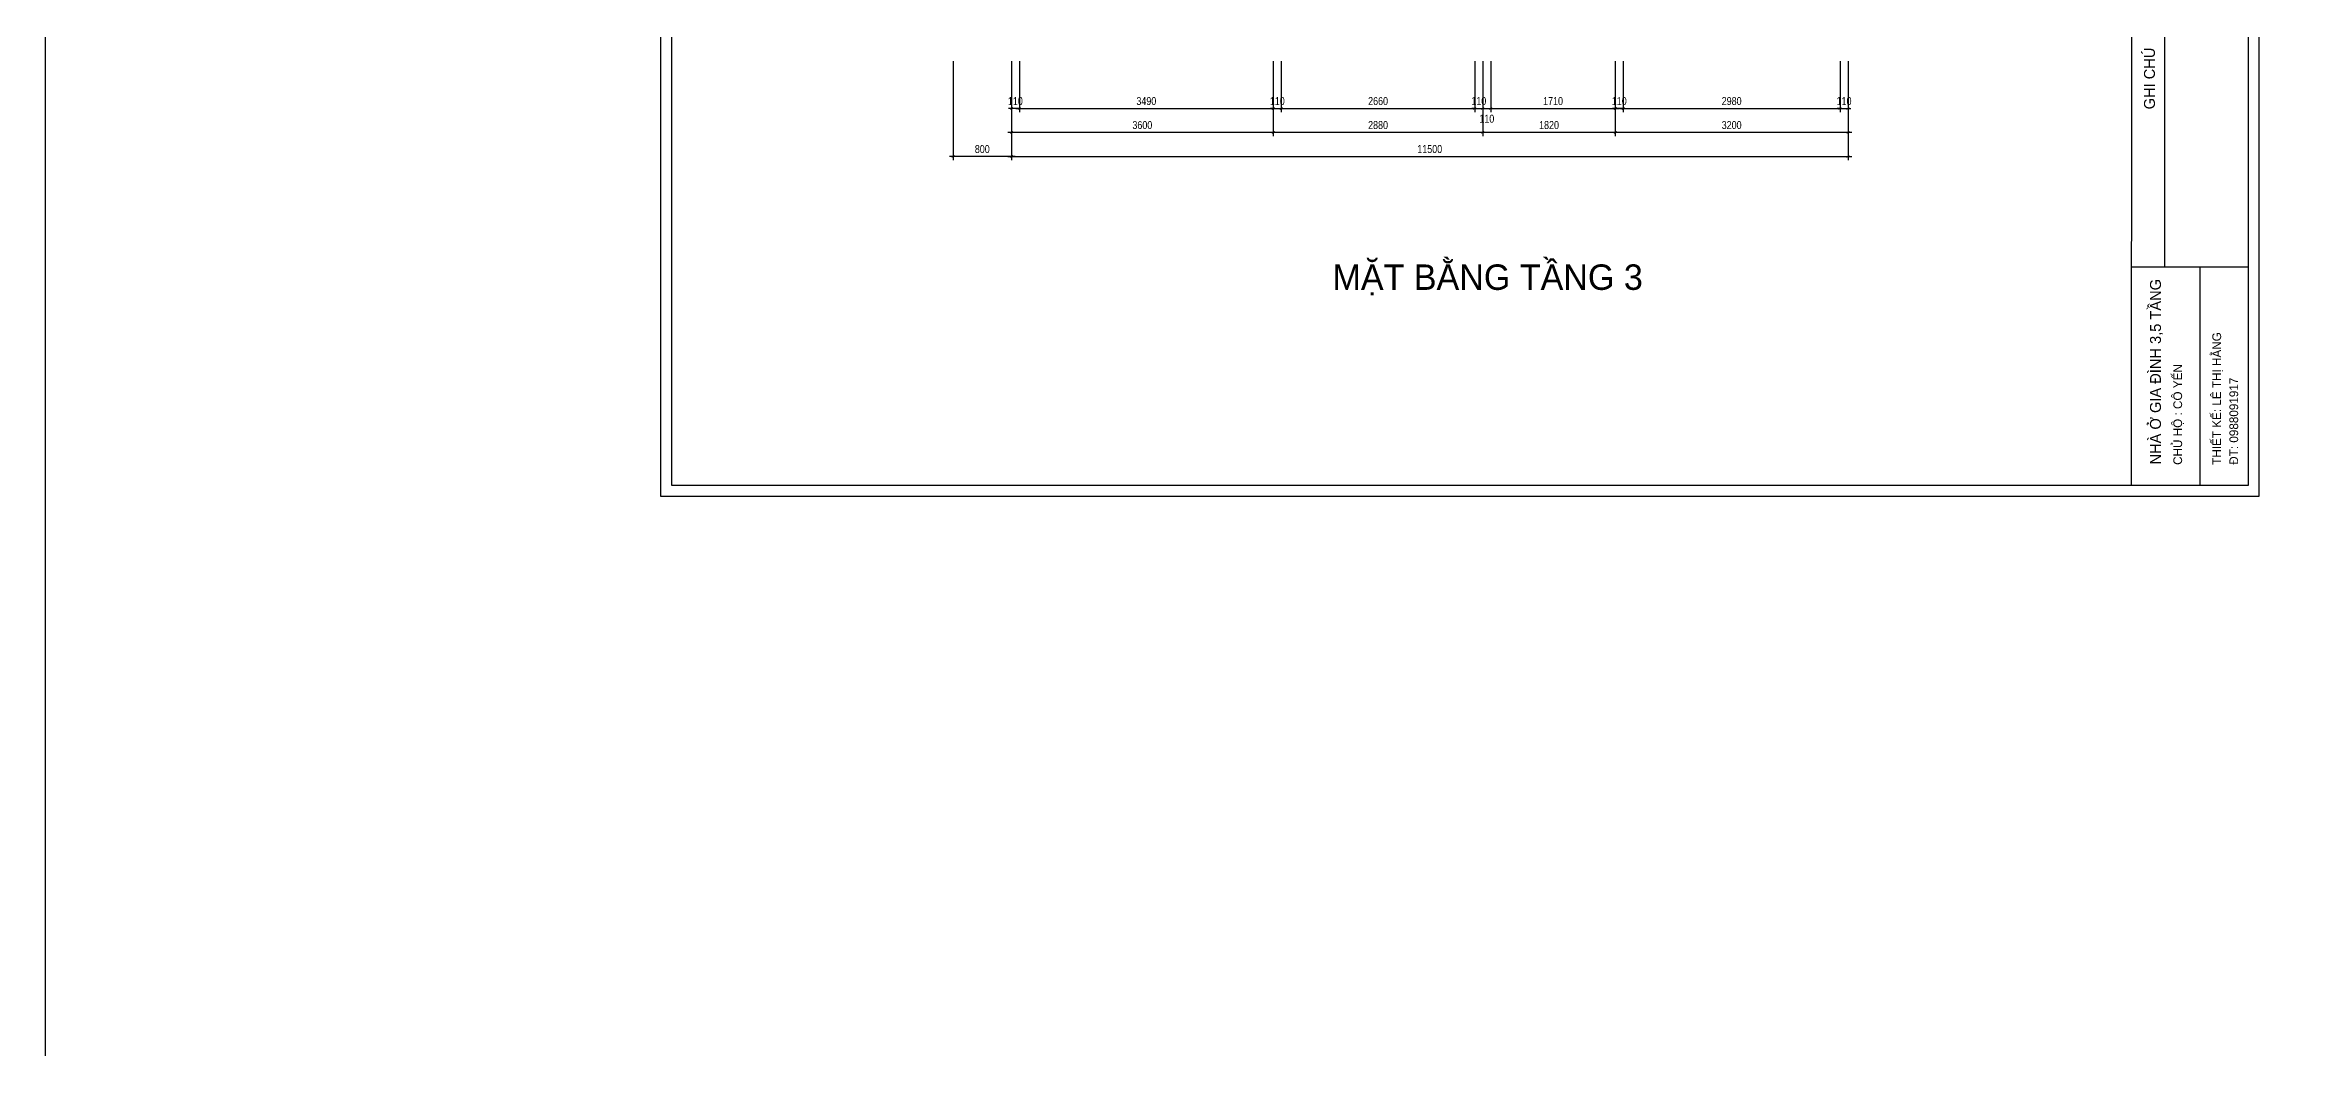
# Model space of a CAD drawing. Header units: millimetres. Extents: x -82962 to 19744, y -138000 to 4535.
# Drawn here: x -82962 to -51945, y -82552 to -68765 of the extents above; entities that cross this region are included whole.
import ezdxf

# ---------------------------------------------------------------- set-up
doc = ezdxf.new("R2010")
doc.units = ezdxf.units.MM
doc.header["$LTSCALE"] = 1000
doc.header["$MEASUREMENT"] = 0
doc.header["$PDMODE"] = 3
doc.layers.get('0').update_dxf_attribs({"lineweight": 30})
doc.layers.get('DEFPOINTS').update_dxf_attribs({"color": 4, "lineweight": 30})
doc.layers.add('THAY', color=4, linetype='Continuous', lineweight=30)
doc.styles.add('A2', font='VnAvantH.TTF')
doc.styles.add('dim', font='arial.ttf', dxfattribs={"width": 0.8})
doc.dimstyles.new('1-100-100', dxfattribs={"dimscale": 0, "dimtxt": 2.2, "dimasz": 0.8, "dimexe": 1, "dimexo": 1, "dimgap": 0.9, "dimtad": 1, "dimdec": 0, "dimzin": 0, "dimdsep": 46, "dimtxsty": 'dim', "dimblk1": 'ARCHTICK', "dimblk2": 'ARCHTICK', "dimsah": 1, "dimcen": 1, "dimdle": 1, "dimclrd": 256, "dimclre": 256, "dimclrt": 1, "dimadec": 0, "dimazin": 0, "dimtfac": 0.0001, "dimtdec": 0, "dimtix": 1, "dimtmove": 2, "dimatfit": 3, "dimldrblk": 'DOT', "dimfxl": 100, "dimtolj": 1, "dimtzin": 0, "dimarcsym": 0})

# ---------------------------------------------------------------- blocks, each defined once
blk = doc.blocks.new('_ARCHTICK')
at = {"color": 0, "linetype": 'ByBlock', "const_width": 0.15}
blk.add_lwpolyline([(-0.5, -0.5), (0.5, 0.5)], dxfattribs=at)
blk = doc.blocks.new('*D1362')
at = {"layer": 'DEFPOINTS', "color": 0, "ltscale": 0.2, "transparency": 16777216}
for p in [(-69572, -68936), (-66082, -68936), (-66082, -69636)]:
    blk.add_point(p, dxfattribs=at)
at = {"layer": 'THAY', "lineweight": -2, "ltscale": 0.2, "transparency": 16777216}
for p, q in [((-69572, -68986), (-69572, -69686)), ((-66082, -68986), (-66082, -69686)), ((-69622, -69636), (-66032, -69636))]:
    blk.add_line(p, q, dxfattribs=at)
at = {"layer": 'THAY', "lineweight": -2, "ltscale": 0.2, "transparency": 16777216, "xscale": 40.00000032884265, "yscale": 40.00000032884265, "zscale": 40.00000032884265, "rotation": 180}
blk.add_blockref('_ARCHTICK', (-69572, -69636), dxfattribs=at)
at = {"layer": 'THAY', "lineweight": -2, "ltscale": 0.2, "transparency": 16777216, "xscale": 40.00000032884265, "yscale": 40.00000032884265, "zscale": 40.00000032884265}
blk.add_blockref('_ARCHTICK', (-66082, -69636), dxfattribs=at)
at = {"layer": 'THAY', "color": 1, "ltscale": 0.2, "transparency": 16777216, "insert": (-67827, -69535), "char_height": 110, "attachment_point": 5, "style": 'dim'}
blk.add_mtext('\\A1;3490', dxfattribs=at)
blk = doc.blocks.new('_DOT')
at = {"color": 0, "linetype": 'ByBlock', "ltscale": 10}
blk.add_line((-0.5, 0), (-1, 0), dxfattribs=at)
at = {"color": 0, "linetype": 'ByBlock', "ltscale": 10, "const_width": 0.5}
blk.add_lwpolyline([(-0.25, 0, 1), (0.25, 0, 1)], format="xyb", close=True, dxfattribs=at)
blk = doc.blocks.new('*D1363')
at = {"layer": 'DEFPOINTS', "color": 0, "ltscale": 0.2, "transparency": 16777216}
for p in [(-66082, -68936), (-65972, -68936), (-65972, -69636)]:
    blk.add_point(p, dxfattribs=at)
at = {"layer": 'THAY', "lineweight": -2, "ltscale": 0.2, "transparency": 16777216}
for p, q in [((-66082, -68986), (-66082, -69686)), ((-65972, -68986), (-65972, -69686)), ((-66082, -69636), (-66122, -69636)), ((-66082, -69636), (-65972, -69636)), ((-65972, -69636), (-65932, -69636))]:
    blk.add_line(p, q, dxfattribs=at)
at = {"layer": 'THAY', "lineweight": -2, "ltscale": 0.2, "transparency": 16777216, "xscale": 40.00000032884265, "yscale": 40.00000032884265, "zscale": 40.00000032884265}
blk.add_blockref('_ARCHTICK', (-66082, -69636), dxfattribs=at)
at = {"layer": 'THAY', "lineweight": -2, "ltscale": 0.2, "transparency": 16777216, "xscale": 40.00000032884265, "yscale": 40.00000032884265, "zscale": 40.00000032884265, "rotation": 180}
blk.add_blockref('_ARCHTICK', (-65972, -69636), dxfattribs=at)
at = {"layer": 'THAY', "color": 1, "ltscale": 0.2, "transparency": 16777216, "insert": (-66027, -69535), "char_height": 110, "attachment_point": 5, "style": 'dim'}
blk.add_mtext('\\A1;110', dxfattribs=at)
blk = doc.blocks.new('*D1364')
at = {"layer": 'DEFPOINTS', "color": 0, "ltscale": 0.2, "transparency": 16777216}
for p in [(-65972, -68936), (-63312, -68936), (-63312, -69636)]:
    blk.add_point(p, dxfattribs=at)
at = {"layer": 'THAY', "lineweight": -2, "ltscale": 0.2, "transparency": 16777216}
for p, q in [((-65972, -68986), (-65972, -69686)), ((-63312, -68986), (-63312, -69686)), ((-66022, -69636), (-63262, -69636))]:
    blk.add_line(p, q, dxfattribs=at)
at = {"layer": 'THAY', "lineweight": -2, "ltscale": 0.2, "transparency": 16777216, "xscale": 40.00000032884265, "yscale": 40.00000032884265, "zscale": 40.00000032884265, "rotation": 180}
blk.add_blockref('_ARCHTICK', (-65972, -69636), dxfattribs=at)
at = {"layer": 'THAY', "lineweight": -2, "ltscale": 0.2, "transparency": 16777216, "xscale": 40.00000032884265, "yscale": 40.00000032884265, "zscale": 40.00000032884265}
blk.add_blockref('_ARCHTICK', (-63312, -69636), dxfattribs=at)
at = {"layer": 'THAY', "color": 1, "ltscale": 0.2, "transparency": 16777216, "insert": (-64642, -69535), "char_height": 110, "attachment_point": 5, "style": 'dim'}
blk.add_mtext('\\A1;2660', dxfattribs=at)
blk = doc.blocks.new('*D1365')
at = {"layer": 'DEFPOINTS', "color": 0, "ltscale": 0.2, "transparency": 16777216}
for p in [(-63312, -68936), (-63202, -68936), (-63202, -69636)]:
    blk.add_point(p, dxfattribs=at)
at = {"layer": 'THAY', "lineweight": -2, "ltscale": 0.2, "transparency": 16777216}
for p, q in [((-63312, -68986), (-63312, -69686)), ((-63202, -68986), (-63202, -69686)), ((-63312, -69636), (-63352, -69636)), ((-63312, -69636), (-63202, -69636)), ((-63202, -69636), (-63162, -69636))]:
    blk.add_line(p, q, dxfattribs=at)
at = {"layer": 'THAY', "lineweight": -2, "ltscale": 0.2, "transparency": 16777216, "xscale": 40.00000032884265, "yscale": 40.00000032884265, "zscale": 40.00000032884265}
blk.add_blockref('_ARCHTICK', (-63312, -69636), dxfattribs=at)
at = {"layer": 'THAY', "lineweight": -2, "ltscale": 0.2, "transparency": 16777216, "xscale": 40.00000032884265, "yscale": 40.00000032884265, "zscale": 40.00000032884265, "rotation": 180}
blk.add_blockref('_ARCHTICK', (-63202, -69636), dxfattribs=at)
at = {"layer": 'THAY', "color": 1, "ltscale": 0.2, "transparency": 16777216, "insert": (-63257, -69535), "char_height": 110, "attachment_point": 5, "style": 'dim'}
blk.add_mtext('\\A1;110', dxfattribs=at)
blk = doc.blocks.new('*D1366')
at = {"layer": 'DEFPOINTS', "color": 0, "ltscale": 0.2, "transparency": 16777216}
for p in [(-63202, -68936), (-63092, -68936), (-63092, -69636)]:
    blk.add_point(p, dxfattribs=at)
at = {"layer": 'THAY', "lineweight": -2, "ltscale": 0.2, "transparency": 16777216}
for p, q in [((-63202, -68986), (-63202, -69686)), ((-63092, -68986), (-63092, -69686)), ((-63252, -69636), (-63042, -69636))]:
    blk.add_line(p, q, dxfattribs=at)
at = {"layer": 'THAY', "lineweight": -2, "ltscale": 0.2, "transparency": 16777216, "xscale": 40.00000032884265, "yscale": 40.00000032884265, "zscale": 40.00000032884265, "rotation": 180}
blk.add_blockref('_ARCHTICK', (-63202, -69636), dxfattribs=at)
at = {"layer": 'THAY', "lineweight": -2, "ltscale": 0.2, "transparency": 16777216, "xscale": 40.00000032884265, "yscale": 40.00000032884265, "zscale": 40.00000032884265}
blk.add_blockref('_ARCHTICK', (-63092, -69636), dxfattribs=at)
at = {"layer": 'THAY', "color": 1, "ltscale": 0.2, "transparency": 16777216, "insert": (-63147, -69778), "char_height": 110, "attachment_point": 5, "style": 'dim'}
blk.add_mtext('\\A1;110', dxfattribs=at)
blk = doc.blocks.new('*D1367')
at = {"layer": 'DEFPOINTS', "color": 0, "ltscale": 0.2, "transparency": 16777216}
for p in [(-63092, -68936), (-61382, -68936), (-61382, -69636)]:
    blk.add_point(p, dxfattribs=at)
at = {"layer": 'THAY', "lineweight": -2, "ltscale": 0.2, "transparency": 16777216}
for p, q in [((-63092, -68986), (-63092, -69686)), ((-61382, -68986), (-61382, -69686)), ((-63142, -69636), (-61332, -69636))]:
    blk.add_line(p, q, dxfattribs=at)
at = {"layer": 'THAY', "lineweight": -2, "ltscale": 0.2, "transparency": 16777216, "xscale": 40.00000032884265, "yscale": 40.00000032884265, "zscale": 40.00000032884265, "rotation": 180}
blk.add_blockref('_ARCHTICK', (-63092, -69636), dxfattribs=at)
at = {"layer": 'THAY', "lineweight": -2, "ltscale": 0.2, "transparency": 16777216, "xscale": 40.00000032884265, "yscale": 40.00000032884265, "zscale": 40.00000032884265}
blk.add_blockref('_ARCHTICK', (-61382, -69636), dxfattribs=at)
at = {"layer": 'THAY', "color": 1, "ltscale": 0.2, "transparency": 16777216, "insert": (-62237, -69535), "char_height": 110, "attachment_point": 5, "style": 'dim'}
blk.add_mtext('\\A1;1710', dxfattribs=at)
blk = doc.blocks.new('*D1368')
at = {"layer": 'DEFPOINTS', "color": 0, "ltscale": 0.2, "transparency": 16777216}
for p in [(-61272, -68936), (-58292, -68936), (-58292, -69636)]:
    blk.add_point(p, dxfattribs=at)
at = {"layer": 'THAY', "lineweight": -2, "ltscale": 0.2, "transparency": 16777216}
for p, q in [((-61272, -68986), (-61272, -69686)), ((-58292, -68986), (-58292, -69686)), ((-61322, -69636), (-58242, -69636))]:
    blk.add_line(p, q, dxfattribs=at)
at = {"layer": 'THAY', "lineweight": -2, "ltscale": 0.2, "transparency": 16777216, "xscale": 40.00000032884265, "yscale": 40.00000032884265, "zscale": 40.00000032884265, "rotation": 180}
blk.add_blockref('_ARCHTICK', (-61272, -69636), dxfattribs=at)
at = {"layer": 'THAY', "lineweight": -2, "ltscale": 0.2, "transparency": 16777216, "xscale": 40.00000032884265, "yscale": 40.00000032884265, "zscale": 40.00000032884265}
blk.add_blockref('_ARCHTICK', (-58292, -69636), dxfattribs=at)
at = {"layer": 'THAY', "color": 1, "ltscale": 0.2, "transparency": 16777216, "insert": (-59782, -69535), "char_height": 110, "attachment_point": 5, "style": 'dim'}
blk.add_mtext('\\A1;2980', dxfattribs=at)
blk = doc.blocks.new('*D1369')
at = {"layer": 'DEFPOINTS', "color": 0, "ltscale": 0.2, "transparency": 16777216}
for p in [(-58292, -68936), (-58182, -68936), (-58182, -69636)]:
    blk.add_point(p, dxfattribs=at)
at = {"layer": 'THAY', "lineweight": -2, "ltscale": 0.2, "transparency": 16777216}
for p, q in [((-58292, -68986), (-58292, -69686)), ((-58182, -68986), (-58182, -69686)), ((-58292, -69636), (-58332, -69636)), ((-58292, -69636), (-58182, -69636)), ((-58182, -69636), (-58142, -69636))]:
    blk.add_line(p, q, dxfattribs=at)
at = {"layer": 'THAY', "lineweight": -2, "ltscale": 0.2, "transparency": 16777216, "xscale": 40.00000032884265, "yscale": 40.00000032884265, "zscale": 40.00000032884265}
blk.add_blockref('_ARCHTICK', (-58292, -69636), dxfattribs=at)
at = {"layer": 'THAY', "lineweight": -2, "ltscale": 0.2, "transparency": 16777216, "xscale": 40.00000032884265, "yscale": 40.00000032884265, "zscale": 40.00000032884265, "rotation": 180}
blk.add_blockref('_ARCHTICK', (-58182, -69636), dxfattribs=at)
at = {"layer": 'THAY', "color": 1, "ltscale": 0.2, "transparency": 16777216, "insert": (-58237, -69535), "char_height": 110, "attachment_point": 5, "style": 'dim'}
blk.add_mtext('\\A1;110', dxfattribs=at)
blk = doc.blocks.new('*D1370')
at = {"layer": 'DEFPOINTS', "color": 0, "ltscale": 0.2, "transparency": 16777216}
for p in [(-61382, -68936), (-58182, -68936), (-61382, -69966)]:
    blk.add_point(p, dxfattribs=at)
at = {"layer": 'THAY', "lineweight": -2, "ltscale": 0.2, "transparency": 16777216}
for p, q in [((-61382, -68986), (-61382, -70016)), ((-58182, -68986), (-58182, -70016)), ((-58132, -69966), (-61432, -69966))]:
    blk.add_line(p, q, dxfattribs=at)
at = {"layer": 'THAY', "lineweight": -2, "ltscale": 0.2, "transparency": 16777216, "xscale": 40.00000032884265, "yscale": 40.00000032884265, "zscale": 40.00000032884265, "rotation": 180}
blk.add_blockref('_ARCHTICK', (-61382, -69966), dxfattribs=at)
at = {"layer": 'THAY', "lineweight": -2, "ltscale": 0.2, "transparency": 16777216, "xscale": 40.00000032884265, "yscale": 40.00000032884265, "zscale": 40.00000032884265}
blk.add_blockref('_ARCHTICK', (-58182, -69966), dxfattribs=at)
at = {"layer": 'THAY', "color": 1, "ltscale": 0.2, "transparency": 16777216, "insert": (-59782, -69865), "char_height": 110, "attachment_point": 5, "style": 'dim'}
blk.add_mtext('\\A1;3200', dxfattribs=at)
blk = doc.blocks.new('*D1371')
at = {"layer": 'DEFPOINTS', "color": 0, "ltscale": 0.2, "transparency": 16777216}
for p in [(-63202, -68936), (-61382, -68936), (-63202, -69966)]:
    blk.add_point(p, dxfattribs=at)
at = {"layer": 'THAY', "lineweight": -2, "ltscale": 0.2, "transparency": 16777216}
for p, q in [((-63202, -68986), (-63202, -70016)), ((-61382, -68986), (-61382, -70016)), ((-61332, -69966), (-63252, -69966))]:
    blk.add_line(p, q, dxfattribs=at)
at = {"layer": 'THAY', "lineweight": -2, "ltscale": 0.2, "transparency": 16777216, "xscale": 40.00000032884265, "yscale": 40.00000032884265, "zscale": 40.00000032884265, "rotation": 180}
blk.add_blockref('_ARCHTICK', (-63202, -69966), dxfattribs=at)
at = {"layer": 'THAY', "lineweight": -2, "ltscale": 0.2, "transparency": 16777216, "xscale": 40.00000032884265, "yscale": 40.00000032884265, "zscale": 40.00000032884265}
blk.add_blockref('_ARCHTICK', (-61382, -69966), dxfattribs=at)
at = {"layer": 'THAY', "color": 1, "ltscale": 0.2, "transparency": 16777216, "insert": (-62292, -69865), "char_height": 110, "attachment_point": 5, "style": 'dim'}
blk.add_mtext('\\A1;1820', dxfattribs=at)
blk = doc.blocks.new('*D1372')
at = {"layer": 'DEFPOINTS', "color": 0, "ltscale": 0.2, "transparency": 16777216}
for p in [(-66082, -68936), (-63202, -68936), (-66082, -69966)]:
    blk.add_point(p, dxfattribs=at)
at = {"layer": 'THAY', "lineweight": -2, "ltscale": 0.2, "transparency": 16777216}
for p, q in [((-66082, -68986), (-66082, -70016)), ((-63202, -68986), (-63202, -70016)), ((-63152, -69966), (-66132, -69966))]:
    blk.add_line(p, q, dxfattribs=at)
at = {"layer": 'THAY', "lineweight": -2, "ltscale": 0.2, "transparency": 16777216, "xscale": 40.00000032884265, "yscale": 40.00000032884265, "zscale": 40.00000032884265, "rotation": 180}
blk.add_blockref('_ARCHTICK', (-66082, -69966), dxfattribs=at)
at = {"layer": 'THAY', "lineweight": -2, "ltscale": 0.2, "transparency": 16777216, "xscale": 40.00000032884265, "yscale": 40.00000032884265, "zscale": 40.00000032884265}
blk.add_blockref('_ARCHTICK', (-63202, -69966), dxfattribs=at)
at = {"layer": 'THAY', "color": 1, "ltscale": 0.2, "transparency": 16777216, "insert": (-64642, -69865), "char_height": 110, "attachment_point": 5, "style": 'dim'}
blk.add_mtext('\\A1;2880', dxfattribs=at)
blk = doc.blocks.new('*D1373')
at = {"layer": 'DEFPOINTS', "color": 0, "ltscale": 0.2, "transparency": 16777216}
for p in [(-69682, -68936), (-66082, -68936), (-69682, -69966)]:
    blk.add_point(p, dxfattribs=at)
at = {"layer": 'THAY', "lineweight": -2, "ltscale": 0.2, "transparency": 16777216}
for p, q in [((-69682, -68986), (-69682, -70016)), ((-66082, -68986), (-66082, -70016)), ((-66032, -69966), (-69732, -69966))]:
    blk.add_line(p, q, dxfattribs=at)
at = {"layer": 'THAY', "lineweight": -2, "ltscale": 0.2, "transparency": 16777216, "xscale": 40.00000032884265, "yscale": 40.00000032884265, "zscale": 40.00000032884265, "rotation": 180}
blk.add_blockref('_ARCHTICK', (-69682, -69966), dxfattribs=at)
at = {"layer": 'THAY', "lineweight": -2, "ltscale": 0.2, "transparency": 16777216, "xscale": 40.00000032884265, "yscale": 40.00000032884265, "zscale": 40.00000032884265}
blk.add_blockref('_ARCHTICK', (-66082, -69966), dxfattribs=at)
at = {"layer": 'THAY', "color": 1, "ltscale": 0.2, "transparency": 16777216, "insert": (-67882, -69865), "char_height": 110, "attachment_point": 5, "style": 'dim'}
blk.add_mtext('\\A1;3600', dxfattribs=at)
blk = doc.blocks.new('*D1374')
at = {"layer": 'DEFPOINTS', "color": 0, "ltscale": 0.2, "transparency": 16777216}
for p in [(-69682, -68936), (-69572, -68936), (-69682, -69636)]:
    blk.add_point(p, dxfattribs=at)
at = {"layer": 'THAY', "lineweight": -2, "ltscale": 0.2, "transparency": 16777216}
for p, q in [((-69682, -68986), (-69682, -69686)), ((-69572, -68986), (-69572, -69686)), ((-69682, -69636), (-69722, -69636)), ((-69572, -69636), (-69682, -69636)), ((-69572, -69636), (-69532, -69636))]:
    blk.add_line(p, q, dxfattribs=at)
at = {"layer": 'THAY', "lineweight": -2, "ltscale": 0.2, "transparency": 16777216, "xscale": 40.00000032884265, "yscale": 40.00000032884265, "zscale": 40.00000032884265}
blk.add_blockref('_ARCHTICK', (-69682, -69636), dxfattribs=at)
at = {"layer": 'THAY', "lineweight": -2, "ltscale": 0.2, "transparency": 16777216, "xscale": 40.00000032884265, "yscale": 40.00000032884265, "zscale": 40.00000032884265, "rotation": 180}
blk.add_blockref('_ARCHTICK', (-69572, -69636), dxfattribs=at)
at = {"layer": 'THAY', "color": 1, "ltscale": 0.2, "transparency": 16777216, "insert": (-69627, -69535), "char_height": 110, "attachment_point": 5, "style": 'dim'}
blk.add_mtext('\\A1;110', dxfattribs=at)
blk = doc.blocks.new('*D1375')
at = {"layer": 'DEFPOINTS', "color": 0, "ltscale": 0.2, "transparency": 16777216}
for p in [(-69682, -68936), (-58182, -68936), (-58182, -70296)]:
    blk.add_point(p, dxfattribs=at)
at = {"layer": 'THAY', "lineweight": -2, "ltscale": 0.2, "transparency": 16777216}
for p, q in [((-69682, -68986), (-69682, -70346)), ((-58182, -68986), (-58182, -70346)), ((-69732, -70296), (-58132, -70296))]:
    blk.add_line(p, q, dxfattribs=at)
at = {"layer": 'THAY', "lineweight": -2, "ltscale": 0.2, "transparency": 16777216, "xscale": 40.00000032884265, "yscale": 40.00000032884265, "zscale": 40.00000032884265, "rotation": 180}
blk.add_blockref('_ARCHTICK', (-69682, -70296), dxfattribs=at)
at = {"layer": 'THAY', "lineweight": -2, "ltscale": 0.2, "transparency": 16777216, "xscale": 40.00000032884265, "yscale": 40.00000032884265, "zscale": 40.00000032884265}
blk.add_blockref('_ARCHTICK', (-58182, -70296), dxfattribs=at)
at = {"layer": 'THAY', "color": 1, "ltscale": 0.2, "transparency": 16777216, "insert": (-63932, -70195), "char_height": 110, "attachment_point": 5, "style": 'dim'}
blk.add_mtext('\\A1;11500', dxfattribs=at)
blk = doc.blocks.new('*D1398')
at = {"layer": 'DEFPOINTS', "color": 0, "ltscale": 0.2, "transparency": 16777216}
for p in [(-61382, -68936), (-61272, -68936), (-61382, -69636)]:
    blk.add_point(p, dxfattribs=at)
at = {"layer": 'THAY', "lineweight": -2, "ltscale": 0.2, "transparency": 16777216}
for p, q in [((-61382, -68986), (-61382, -69686)), ((-61272, -68986), (-61272, -69686)), ((-61382, -69636), (-61422, -69636)), ((-61272, -69636), (-61382, -69636)), ((-61272, -69636), (-61232, -69636))]:
    blk.add_line(p, q, dxfattribs=at)
at = {"layer": 'THAY', "lineweight": -2, "ltscale": 0.2, "transparency": 16777216, "xscale": 40.00000032884265, "yscale": 40.00000032884265, "zscale": 40.00000032884265}
blk.add_blockref('_ARCHTICK', (-61382, -69636), dxfattribs=at)
at = {"layer": 'THAY', "lineweight": -2, "ltscale": 0.2, "transparency": 16777216, "xscale": 40.00000032884265, "yscale": 40.00000032884265, "zscale": 40.00000032884265, "rotation": 180}
blk.add_blockref('_ARCHTICK', (-61272, -69636), dxfattribs=at)
at = {"layer": 'THAY', "color": 1, "ltscale": 0.2, "transparency": 16777216, "insert": (-61327, -69535), "char_height": 110, "attachment_point": 5, "style": 'dim'}
blk.add_mtext('\\A1;110', dxfattribs=at)
blk = doc.blocks.new('*D1400')
at = {"layer": 'DEFPOINTS', "color": 0, "ltscale": 0.2, "transparency": 16777216}
for p in [(-70482, -68936), (-69682, -68986), (-70482, -70296)]:
    blk.add_point(p, dxfattribs=at)
at = {"layer": 'THAY', "lineweight": -2, "ltscale": 0.2, "transparency": 16777216}
for p, q in [((-70482, -68986), (-70482, -70346)), ((-69682, -69036), (-69682, -70346)), ((-69632, -70296), (-70532, -70296))]:
    blk.add_line(p, q, dxfattribs=at)
at = {"layer": 'THAY', "lineweight": -2, "ltscale": 0.2, "transparency": 16777216, "xscale": 40.00000032884265, "yscale": 40.00000032884265, "zscale": 40.00000032884265, "rotation": 180}
blk.add_blockref('_ARCHTICK', (-70482, -70296), dxfattribs=at)
at = {"layer": 'THAY', "lineweight": -2, "ltscale": 0.2, "transparency": 16777216, "xscale": 40.00000032884265, "yscale": 40.00000032884265, "zscale": 40.00000032884265}
blk.add_blockref('_ARCHTICK', (-69682, -70296), dxfattribs=at)
at = {"layer": 'THAY', "color": 1, "ltscale": 0.2, "transparency": 16777216, "insert": (-70082, -70195), "char_height": 110, "attachment_point": 5, "style": 'dim'}
blk.add_mtext('\\A1;800', dxfattribs=at)

msp = doc.modelspace()

# ---------------------------------------------------------------- linework, layer by layer
at = {"layer": 'THAY', "ltscale": 0.2}
for p, q in [((-54284.24287, -74814.82485), (-54283.16351, -59680.65236)), ((-53827.03046, -71813.04507), (-53826.16546, -59684.57737)), ((-54284.02851, -71813.02886), (-52680.73038, -71813.14321)), ((-53345.81095, -71813.06411), (-53346.02532, -74818.80139))]:
    msp.add_line(p, q, dxfattribs=at)
for points in [[(-82962.46206, -138000.47192), (-48726.83517, -138000.47192), (-48726.83517, -7206.04221), (-82962.46206, -7206.04221)], [(-74502.89342, -74967.61103), (-52529.56781, -74967.61103), (-52529.56781, -59534.43186), (-74502.89342, -59534.43186)], [(-74352.60656, -74813.38287), (-52679.85467, -74813.38287), (-52679.85467, -59680.77743), (-74352.60656, -59680.77743)]]:
    msp.add_lwpolyline(points, close=True, dxfattribs=at)

# ---------------------------------------------------------------- texts
at = {"layer": 'THAY', "ltscale": 0.2, "style": 'A2'}
for s, height, p in [('ghi chó', 150.286865, (-53964.15563, -69648.50782)), ('nhµ ë gia ®×nh 3,5 tÇng', 150.2868647, (-53881.82617, -74531.4755)), ('thiÕt kÕ: lª thÞ h»ng', 120.2294918, (-53054.88264, -74534.84471)), ('chñ hé : c« yÕn', 120.2294918, (-53591.14239, -74536.7768)), ('§T: 0988091917', 120.2294918, (-52820.56031, -74534.87381))]:
    msp.add_text(s, height=height, rotation=90, dxfattribs=at).set_placement(p)
at = {"layer": 'THAY', "style": 'A2'}
msp.add_text('mÆt b»ng tÇng 3', height=350, dxfattribs=at).set_placement((-65268.07284, -72130.38059))

# ---------------------------------------------------------------- dimensions: what is measured, and where the dimension line sits
at = {"layer": 'THAY', "ltscale": 0.2}
for base, p1, p2, picture, middle in [((-70481.86937, -70296.4995), (-69681.86937, -68986.4995), (-70481.86937, -68936.4995), '*D1400', (-70081.86937, -70195.33647)), ((-69681.86937, -69636.4995), (-69571.86937, -68936.4995), (-69681.86937, -68936.4995), '*D1374', (-69626.86937, -69535.33647)), ((-69681.86937, -69966.4995), (-66081.86937, -68936.4995), (-69681.86937, -68936.4995), '*D1373', (-67881.86937, -69865.29895)), ((-58181.86937, -70296.4995), (-69681.86937, -68936.4995), (-58181.86937, -68936.4995), '*D1375', (-63931.86937, -70195.33647)), ((-66081.86937, -69636.4995), (-69571.86937, -68936.4995), (-66081.86937, -68936.4995), '*D1362', (-67826.86937, -69535.29895)), ((-65971.86937, -69636.4995), (-66081.86937, -68936.4995), (-65971.86937, -68936.4995), '*D1363', (-66026.86937, -69535.33647)), ((-66081.86937, -69966.4995), (-63201.86937, -68936.4995), (-66081.86937, -68936.4995), '*D1372', (-64641.86937, -69865.33647)), ((-63311.86937, -69636.4995), (-65971.86937, -68936.4995), (-63311.86937, -68936.4995), '*D1364', (-64641.86937, -69535.33647)), ((-63201.86937, -69636.4995), (-63311.86937, -68936.4995), (-63201.86937, -68936.4995), '*D1365', (-63256.86937, -69535.33647)), ((-63201.86937, -69966.4995), (-61381.86937, -68936.4995), (-63201.86937, -68936.4995), '*D1371', (-62291.86937, -69865.33647)), ((-61381.86937, -69636.4995), (-63091.86937, -68936.4995), (-61381.86937, -68936.4995), '*D1367', (-62236.86937, -69535.33647)), ((-61381.86937, -69636.4995), (-61271.86937, -68936.4995), (-61381.86937, -68936.4995), '*D1398', (-61326.86937, -69535.33647)), ((-61381.86937, -69966.4995), (-58181.86937, -68936.4995), (-61381.86937, -68936.4995), '*D1370', (-59781.86937, -69865.29895)), ((-58291.86937, -69636.4995), (-61271.86937, -68936.4995), (-58291.86937, -68936.4995), '*D1368', (-59781.86937, -69535.33647)), ((-58181.86937, -69636.4995), (-58291.86937, -68936.4995), (-58181.86937, -68936.4995), '*D1369', (-58236.86937, -69535.33647))]:
    dim = msp.add_linear_dim(base=base, p1=p1, p2=p2, dimstyle='1-100-100', override={"dimscale": 50}, dxfattribs=at)
    dim.commit()
    dim.dimension.update_dxf_attribs({"geometry": picture, "text_midpoint": middle})
dim = msp.add_linear_dim(base=(-63091.86937, -69636.4995), p1=(-63201.86937, -68936.4995), p2=(-63091.86937, -68936.4995), dimstyle='1-100-100', override={"dimscale": 50}, dxfattribs=at)
dim.commit()
dim.dimension.update_dxf_attribs({"geometry": '*D1366', "text_midpoint": (-63146.86937, -69777.65343), "dimtype": 160})

doc.saveas('drawing.dxf')
